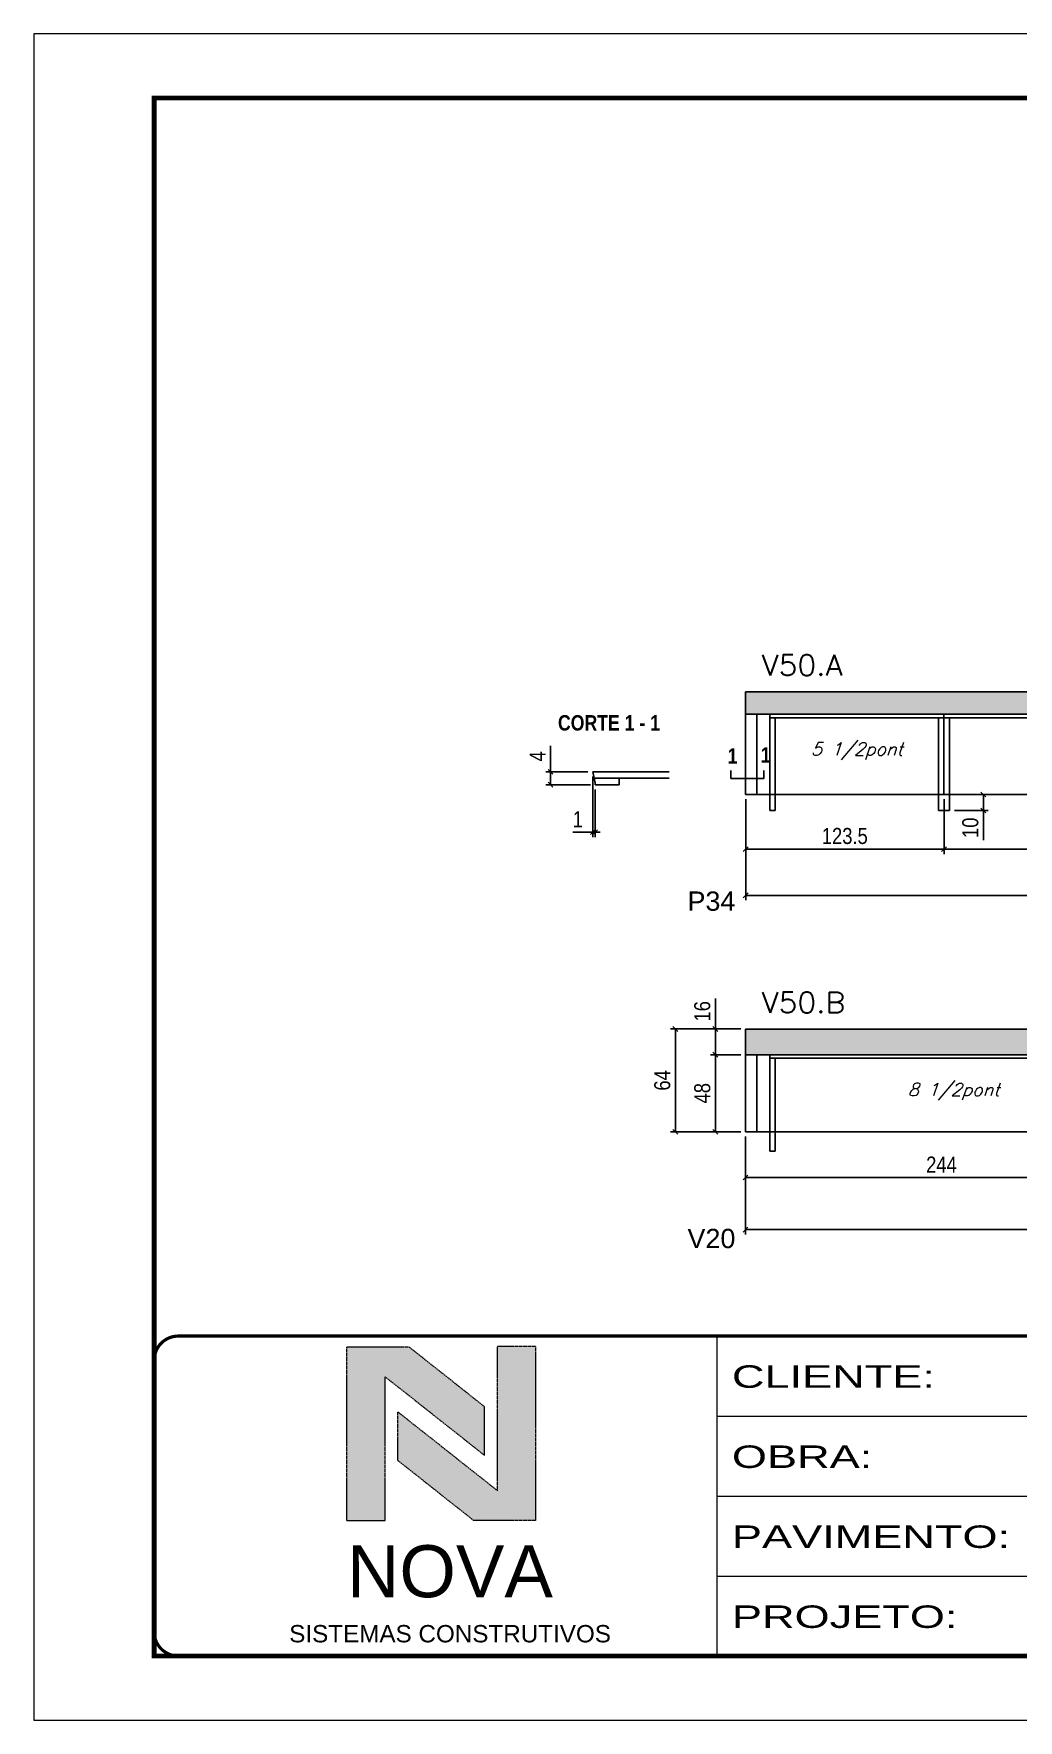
# Model space of a CAD drawing. Extents: x 0 to 6325, y 5574 to 19307.
# Drawn here: x 4755 to 5368, y 11317 to 12367 of the extents above; entities that cross this region are included whole.
import ezdxf

# ---------------------------------------------------------------- set-up
doc = ezdxf.new("R2010")
doc.units = 0
doc.linetypes.add('CONTINUO', pattern=[0])
doc.linetypes.add('DASHED', pattern=[0.75, 0.5, -0.25])
for name, color, linetype in [('1', 1, 'Continuous'), ('5', 5, 'Continuous'), ('COTA', 241, 'Continuous'), ('detalhes', 4, 'Continuous'), ('NOMENCLATURA', 7, 'Continuous'), ('Painéis', 200, 'Continuous'), ('SARR_2.2x7', 40, 'Continuous'), ('SARR_3.5x7', 81, 'Continuous'), ('texto', 7, 'Continuous')]:
    doc.layers.add(name, color=color, linetype=linetype)
for name, color, linetype, lineweight in [('CARIMBO-LEGENDA', 75, 'Continuous', 15), ('Folhas', 255, 'Continuous', 9), ('SARRAFO DE PRESSAO', 251, 'DASHED', 9), ('Texto Seção', 7, 'Continuous', 15)]:
    doc.layers.add(name, color=color, linetype=linetype, lineweight=lineweight)
doc.styles.add('arial', font='arial.ttf')
doc.styles.add('COTA TECNICA', font='techl___.ttf', dxfattribs={"height": 10})
doc.styles.add('REGUA-120', font='ROMANS.shx', dxfattribs={"height": 15})
doc.styles.add('Romans', font='romans.shx')
doc.styles.get("Standard").update_dxf_attribs({"font": 'arial.ttf'})
doc.styles.add('TECNICA', font='techb___.ttf', dxfattribs={"height": 10})
doc.styles.add('Tecnologia', font='')
doc.styles.get('Tecnologia').set_extended_font_data('Forgotten Futurist')
doc.dimstyles.new('PAINEL', dxfattribs={"dimtxt": 10, "dimasz": 3, "dimexe": 3, "dimexo": 3, "dimgap": 3, "dimtad": 1, "dimdec": 1, "dimzin": 12, "dimdsep": 46, "dimtxsty": 'COTA TECNICA', "dimblk1": 'OBLIQUE', "dimblk2": 'OBLIQUE', "dimsah": 1, "dimcen": 0.9, "dimclrd": 4, "dimclre": 4, "dimclrt": 240, "dimadec": 1, "dimazin": 3, "dimtfac": 1, "dimtdec": 1, "dimtmove": 0, "dimatfit": 3, "dimfxl": 1, "dimtolj": 1, "dimtzin": 12, "dimarcsym": 0})

# ---------------------------------------------------------------- blocks, each defined once
blk = doc.blocks.new('A$C64660E27')
at = {"layer": 'COTA', "true_color": 0x1a1a1a}
h = blk.add_hatch(color=250, dxfattribs=at)
h.dxf.hatch_style = 1
h.paths.add_polyline_path([(185.4, -11.6), (142.4, -11.6), (142.4, -131.6), (168.8, -131.6), (168.8, -32.2), (237.7, -86.7), (237.7, -53)])
at = {"layer": 'COTA'}
h = blk.add_hatch(color=20, dxfattribs=at)
h.dxf.hatch_style = 1
h.paths.add_polyline_path([(273, -11.4), (246.6, -11.4), (246.6, -111.1), (177.7, -56.6), (177.7, -90.2), (230, -131.6), (273, -131.6)])
for p, q in [((142.4, -131.6), (142.4, -11.6)), ((142.4, -11.6), (185.4, -11.6)), ((185.4, -11.6), (237.7, -53)), ((273, -11.4), (246.6, -11.4)), ((246.6, -111.1), (246.6, -11.4)), ((273, -11.4), (273, -131.6)), ((168.8, -32.2), (237.7, -86.7)), ((168.8, -131.6), (168.8, -32.2)), ((246.6, -111.1), (177.7, -56.6)), ((177.7, -90.2), (177.7, -56.6)), ((237.7, -86.7), (237.7, -53)), ((230, -131.6), (177.7, -90.2)), ((142.4, -131.6), (168.8, -131.6)), ((273, -131.6), (230, -131.6))]:
    blk.add_line(p, q)
at = {"layer": 'CARIMBO-LEGENDA', "color": 7, "linetype": 'Continuous', "ltscale": 100, "style": 'arial'}
blk.add_text('NOVA', height=36, dxfattribs=at).set_placement((142.4, -184.8))
at = {"layer": 'CARIMBO-LEGENDA', "color": 7, "linetype": 'Continuous', "style": 'arial'}
blk.add_text('SISTEMAS CONSTRUTIVOS', height=12, dxfattribs=at).set_placement((102.5, -216))
blk = doc.blocks.new('9999999999')
at = {"color": 30, "linetype": 'CONTINUO'}
for p, q in [((98564.6, 34230.2), (98564.6, 34429.4)), ((98564.6, 34379.6), (99584, 34379.6)), ((98564.6, 34329.8), (99488, 34329.8)), ((98564.6, 34280), (99488, 34280))]:
    blk.add_line(p, q, dxfattribs=at)
at = {"color": 30, "linetype": 'CONTINUO', "const_width": 2}
blk.add_lwpolyline([(99584, 34230.2), (99584, 34414.4, 0.414214), (99569, 34429.4), (98229, 34429.4, 0.414214), (98214, 34414.4), (98214, 34245.2, 0.414214), (98229, 34230.2), (99584, 34230.2)], format="xyb", dxfattribs=at)
at = {"layer": 'Folhas'}
blk.add_lwpolyline([(98139, 34190.2), (99624, 34190.2), (99624, 35240.2), (98139, 35240.2)], close=True, dxfattribs=at)
at = {"layer": 'Folhas', "color": 30, "const_width": 3}
blk.add_lwpolyline([(98214, 34230.2), (99584, 34230.2), (99584, 35200.2), (98214, 35200.2)], close=True, dxfattribs=at)
at = {"xscale": 0.9, "yscale": 0.9, "zscale": 0.9}
blk.add_blockref('A$C64660E27', (98205.8, 34433.1), dxfattribs=at)
at = {"layer": 'Folhas', "color": 7, "style": 'Tecnologia', "width": 1.5}
for s, p in [('CLIENTE:', (98573.7, 34397.2)), ('OBRA:', (98573.7, 34347.3)), ('PAVIMENTO:', (98573.7, 34297.5)), ('PROJETO:', (98573.7, 34247.7))]:
    blk.add_text(s, height=14, dxfattribs=at).set_placement(p)
blk = doc.blocks.new('_Oblique')
at = {"layer": '1', "color": 0, "lineweight": -2}
blk.add_line((-0.5, -0.5), (0.5, 0.5), dxfattribs=at)
blk = doc.blocks.new('*D3111')
at = {"layer": 'COTA', "color": 4, "lineweight": -2, "transparency": 16777216}
for p, q in [((5198.2, 11680.5), (5198.2, 11619.6)), ((5831.7, 11680.5), (5831.7, 11619.6)), ((5198.2, 11622.6), (5831.7, 11622.6))]:
    blk.add_line(p, q, dxfattribs=at)
at = {"layer": 'Defpoints', "color": 0, "transparency": 16777216}
for p in [(5198.2, 11683.5), (5831.7, 11683.5), (5831.7, 11622.6)]:
    blk.add_point(p, dxfattribs=at)
at = {"layer": 'COTA', "color": 4, "lineweight": -2, "transparency": 16777216, "xscale": 3, "yscale": 3, "zscale": 3, "rotation": 180}
blk.add_blockref('_Oblique', (5198.2, 11622.6), dxfattribs=at)
at = {"layer": 'COTA', "color": 4, "lineweight": -2, "transparency": 16777216, "xscale": 3, "yscale": 3, "zscale": 3}
blk.add_blockref('_Oblique', (5831.7, 11622.6), dxfattribs=at)
at = {"layer": 'COTA', "color": 240, "transparency": 16777216, "insert": (5515, 11630.8), "char_height": 10, "attachment_point": 5, "style": 'COTA TECNICA'}
blk.add_mtext('\\A1;633.5', dxfattribs=at)
blk = doc.blocks.new('*D3112')
at = {"layer": 'COTA', "color": 4, "lineweight": -2, "transparency": 16777216}
for p, q in [((5198.3, 11890.5), (5198.3, 11827.7)), ((5809.8, 11890.5), (5809.8, 11827.7)), ((5809.8, 11830.7), (5198.3, 11830.7))]:
    blk.add_line(p, q, dxfattribs=at)
at = {"layer": 'Defpoints', "color": 0, "transparency": 16777216}
for p in [(5198.3, 11893.5), (5809.8, 11893.5), (5198.3, 11830.7)]:
    blk.add_point(p, dxfattribs=at)
at = {"layer": 'COTA', "color": 4, "lineweight": -2, "transparency": 16777216, "xscale": 3, "yscale": 3, "zscale": 3, "rotation": 180}
blk.add_blockref('_Oblique', (5198.3, 11830.7), dxfattribs=at)
at = {"layer": 'COTA', "color": 4, "lineweight": -2, "transparency": 16777216, "xscale": 3, "yscale": 3, "zscale": 3}
blk.add_blockref('_Oblique', (5809.8, 11830.7), dxfattribs=at)
at = {"layer": 'COTA', "color": 240, "transparency": 16777216, "insert": (5504, 11838.8), "char_height": 10, "attachment_point": 5, "style": 'COTA TECNICA'}
blk.add_mtext('\\A1;611.5', dxfattribs=at)
blk = doc.blocks.new('*D4285')
at = {"layer": 'COTA', "color": 4, "lineweight": -2, "transparency": 16777216}
for p, q in [((5198.2, 11680.5), (5198.2, 11652)), ((5442.2, 11680.5), (5442.2, 11652)), ((5198.2, 11655), (5442.2, 11655))]:
    blk.add_line(p, q, dxfattribs=at)
at = {"layer": 'Defpoints', "color": 0, "transparency": 16777216}
for p in [(5198.2, 11683.5), (5442.2, 11683.5), (5442.2, 11655)]:
    blk.add_point(p, dxfattribs=at)
at = {"layer": 'COTA', "color": 4, "lineweight": -2, "transparency": 16777216, "xscale": 3, "yscale": 3, "zscale": 3, "rotation": 180}
blk.add_blockref('_Oblique', (5198.2, 11655), dxfattribs=at)
at = {"layer": 'COTA', "color": 4, "lineweight": -2, "transparency": 16777216, "xscale": 3, "yscale": 3, "zscale": 3}
blk.add_blockref('_Oblique', (5442.2, 11655), dxfattribs=at)
at = {"layer": 'COTA', "color": 240, "transparency": 16777216, "insert": (5320.2, 11663.1), "char_height": 10, "attachment_point": 5, "style": 'COTA TECNICA'}
blk.add_mtext('\\A1;244', dxfattribs=at)
blk = doc.blocks.new('*D3115')
at = {"layer": 'COTA', "color": 4, "lineweight": -2, "transparency": 16777216}
for p, q in [((5195.2, 11731.5), (5176.4, 11731.5)), ((5179.4, 11731.5), (5179.4, 11683.5)), ((5195.2, 11683.5), (5176.4, 11683.5))]:
    blk.add_line(p, q, dxfattribs=at)
at = {"layer": 'Defpoints', "color": 0, "transparency": 16777216}
for p in [(5198.2, 11731.5), (5179.4, 11683.5), (5198.2, 11683.5)]:
    blk.add_point(p, dxfattribs=at)
at = {"layer": 'COTA', "color": 4, "lineweight": -2, "transparency": 16777216, "xscale": 3, "yscale": 3, "zscale": 3}
for p, rotation in [((5179.4, 11731.5), 90), ((5179.4, 11683.5), 270)]:
    blk.add_blockref('_Oblique', p, dxfattribs=dict(at, rotation=rotation))
at = {"layer": 'COTA', "color": 240, "transparency": 16777216, "insert": (5171.3, 11707.5), "char_height": 10, "attachment_point": 5, "rotation": 90, "style": 'COTA TECNICA'}
blk.add_mtext('\\A1;48', dxfattribs=at)
blk = doc.blocks.new('*D3095')
at = {"layer": 'COTA', "color": 4, "lineweight": -2, "transparency": 16777216}
for p, q in [((5179.4, 11747.5), (5179.4, 11766.5)), ((5195.2, 11747.5), (5176.4, 11747.5)), ((5179.4, 11731.5), (5179.4, 11747.5)), ((5195.2, 11731.5), (5176.4, 11731.5))]:
    blk.add_line(p, q, dxfattribs=at)
at = {"layer": 'Defpoints', "color": 0, "transparency": 16777216}
for p in [(5179.4, 11747.5), (5198.2, 11747.5), (5198.2, 11731.5)]:
    blk.add_point(p, dxfattribs=at)
at = {"layer": 'COTA', "color": 4, "lineweight": -2, "transparency": 16777216, "xscale": 3, "yscale": 3, "zscale": 3}
for p, rotation in [((5179.4, 11747.5), 90), ((5179.4, 11731.5), 270)]:
    blk.add_blockref('_Oblique', p, dxfattribs=dict(at, rotation=rotation))
at = {"layer": 'COTA', "color": 240, "transparency": 16777216, "insert": (5171.3, 11758.5), "char_height": 10, "attachment_point": 5, "rotation": 90, "style": 'COTA TECNICA'}
blk.add_mtext('\\A1;16', dxfattribs=at)
blk = doc.blocks.new('*D3096')
at = {"layer": 'COTA', "color": 4, "lineweight": -2, "transparency": 16777216}
for p, q in [((5195.2, 11747.5), (5151.5, 11747.5)), ((5154.5, 11747.5), (5154.5, 11683.5)), ((5195.2, 11683.5), (5151.5, 11683.5))]:
    blk.add_line(p, q, dxfattribs=at)
at = {"layer": 'Defpoints', "color": 0, "transparency": 16777216}
for p in [(5198.2, 11747.5), (5154.5, 11683.5), (5198.2, 11683.5)]:
    blk.add_point(p, dxfattribs=at)
at = {"layer": 'COTA', "color": 4, "lineweight": -2, "transparency": 16777216, "xscale": 3, "yscale": 3, "zscale": 3}
for p, rotation in [((5154.5, 11747.5), 90), ((5154.5, 11683.5), 270)]:
    blk.add_blockref('_Oblique', p, dxfattribs=dict(at, rotation=rotation))
at = {"layer": 'COTA', "color": 240, "transparency": 16777216, "insert": (5146.4, 11715.5), "char_height": 10, "attachment_point": 5, "rotation": 90, "style": 'COTA TECNICA'}
blk.add_mtext('\\A1;64', dxfattribs=at)
blk = doc.blocks.new('*D4281')
at = {"layer": 'COTA', "color": 4, "lineweight": -2, "transparency": 16777216}
for p, q in [((5321.8, 11890.5), (5321.8, 11856.4)), ((5565.8, 11890.5), (5565.8, 11856.4)), ((5565.8, 11859.4), (5321.8, 11859.4))]:
    blk.add_line(p, q, dxfattribs=at)
at = {"layer": 'Defpoints', "color": 0, "transparency": 16777216}
for p in [(5321.8, 11893.5), (5565.8, 11893.5), (5321.8, 11859.4)]:
    blk.add_point(p, dxfattribs=at)
at = {"layer": 'COTA', "color": 4, "lineweight": -2, "transparency": 16777216, "xscale": 3, "yscale": 3, "zscale": 3, "rotation": 180}
blk.add_blockref('_Oblique', (5321.8, 11859.4), dxfattribs=at)
at = {"layer": 'COTA', "color": 4, "lineweight": -2, "transparency": 16777216, "xscale": 3, "yscale": 3, "zscale": 3}
blk.add_blockref('_Oblique', (5565.8, 11859.4), dxfattribs=at)
at = {"layer": 'COTA', "color": 240, "transparency": 16777216, "insert": (5443.8, 11867.5), "char_height": 10, "attachment_point": 5, "style": 'COTA TECNICA'}
blk.add_mtext('\\A1;244', dxfattribs=at)
blk = doc.blocks.new('*D3100')
at = {"layer": 'COTA', "color": 4, "lineweight": -2, "transparency": 16777216}
for p, q in [((5198.3, 11890.5), (5198.3, 11856.4)), ((5321.8, 11890.5), (5321.8, 11856.4)), ((5321.8, 11859.4), (5198.3, 11859.4))]:
    blk.add_line(p, q, dxfattribs=at)
at = {"layer": 'Defpoints', "color": 0, "transparency": 16777216}
for p in [(5198.3, 11893.5), (5321.8, 11893.5), (5198.3, 11859.4)]:
    blk.add_point(p, dxfattribs=at)
at = {"layer": 'COTA', "color": 4, "lineweight": -2, "transparency": 16777216, "xscale": 3, "yscale": 3, "zscale": 3, "rotation": 180}
blk.add_blockref('_Oblique', (5198.3, 11859.4), dxfattribs=at)
at = {"layer": 'COTA', "color": 4, "lineweight": -2, "transparency": 16777216, "xscale": 3, "yscale": 3, "zscale": 3}
blk.add_blockref('_Oblique', (5321.8, 11859.4), dxfattribs=at)
at = {"layer": 'COTA', "color": 240, "transparency": 16777216, "insert": (5260, 11867.6), "char_height": 10, "attachment_point": 5, "style": 'COTA TECNICA'}
blk.add_mtext('\\A1;123.5', dxfattribs=at)
blk = doc.blocks.new('*D4282')
at = {"layer": 'COTA', "color": 4, "lineweight": -2, "transparency": 16777216}
for p, q in [((5103.1, 11904.6), (5103.1, 11867)), ((5104.6, 11896.6), (5104.6, 11867)), ((5103.1, 11870), (5090.6, 11870)), ((5104.6, 11870), (5103.1, 11870)), ((5104.6, 11870), (5107.6, 11870))]:
    blk.add_line(p, q, dxfattribs=at)
at = {"layer": 'Defpoints', "color": 0, "transparency": 16777216}
for p in [(5103.1, 11907.6), (5104.6, 11899.6), (5103.1, 11870)]:
    blk.add_point(p, dxfattribs=at)
at = {"layer": 'COTA', "color": 4, "lineweight": -2, "transparency": 16777216, "xscale": 3, "yscale": 3, "zscale": 3}
blk.add_blockref('_Oblique', (5103.1, 11870), dxfattribs=at)
at = {"layer": 'COTA', "color": 4, "lineweight": -2, "transparency": 16777216, "xscale": 3, "yscale": 3, "zscale": 3, "rotation": 180}
blk.add_blockref('_Oblique', (5104.6, 11870), dxfattribs=at)
at = {"layer": 'COTA', "color": 240, "transparency": 16777216, "insert": (5093.8, 11878.1), "char_height": 10, "attachment_point": 5, "style": 'COTA TECNICA'}
blk.add_mtext('\\A1;1', dxfattribs=at)
blk = doc.blocks.new('*D3101')
at = {"layer": 'COTA', "color": 4, "lineweight": -2, "transparency": 16777216}
for p, q in [((5076.8, 11907.6), (5076.8, 11923.8)), ((5100.1, 11907.6), (5073.8, 11907.6)), ((5076.8, 11899.6), (5076.8, 11907.6)), ((5101.6, 11899.6), (5073.8, 11899.6))]:
    blk.add_line(p, q, dxfattribs=at)
at = {"layer": 'Defpoints', "color": 0, "transparency": 16777216}
for p in [(5076.8, 11907.6), (5103.1, 11907.6), (5104.6, 11899.6)]:
    blk.add_point(p, dxfattribs=at)
at = {"layer": 'COTA', "color": 4, "lineweight": -2, "transparency": 16777216, "xscale": 3, "yscale": 3, "zscale": 3}
for p, rotation in [((5076.8, 11907.6), 90), ((5076.8, 11899.6), 270)]:
    blk.add_blockref('_Oblique', p, dxfattribs=dict(at, rotation=rotation))
at = {"layer": 'COTA', "color": 240, "transparency": 16777216, "insert": (5068.7, 11917.2), "char_height": 10, "attachment_point": 5, "rotation": 90, "style": 'COTA TECNICA'}
blk.add_mtext('\\A1;4', dxfattribs=at)
blk = doc.blocks.new('*D3102')
at = {"layer": 'COTA', "color": 4, "lineweight": -2, "transparency": 16777216}
for p, q in [((5346.3, 11893.5), (5346.3, 11883.5)), ((5328.3, 11883.5), (5349.3, 11883.5)), ((5346.3, 11883.5), (5346.3, 11865.1))]:
    blk.add_line(p, q, dxfattribs=at)
at = {"layer": 'Defpoints', "color": 0, "transparency": 16777216}
for p in [(5346.3, 11893.5), (5346.3, 11893.5), (5325.3, 11883.5)]:
    blk.add_point(p, dxfattribs=at)
at = {"layer": 'COTA', "color": 4, "lineweight": -2, "transparency": 16777216, "xscale": 3, "yscale": 3, "zscale": 3}
for p, rotation in [((5346.3, 11893.5), 90), ((5346.3, 11883.5), 270)]:
    blk.add_blockref('_Oblique', p, dxfattribs=dict(at, rotation=rotation))
at = {"layer": 'COTA', "color": 240, "transparency": 16777216, "insert": (5338.2, 11872.8), "char_height": 10, "attachment_point": 5, "rotation": 90, "style": 'COTA TECNICA'}
blk.add_mtext('\\A1;10', dxfattribs=at)

msp = doc.modelspace()

# ---------------------------------------------------------------- hatches: boundary and pattern name
at = {"layer": 'COTA'}
h = msp.add_hatch(dxfattribs=at)
h.set_pattern_fill('AR-CONC', color=256, scale=0.03)
h.set_pattern_definition([(50, (3170, 215.8933), (5.46554, -0.4781726), [0.5715, -6.2865]), (355, (3170, 215.8933), (-1.0573026, 5.7317054), [0.4572, -5.0292175]), (100.451445, (3170.4555, 215.8535), (4.4082374, 5.2535326), [0.4857003, -5.3427073]), (46.1842, (3170, 217.417), (8.1323712, -1.26127), [0.85725, -9.42975]), (96.63556, (3170.678, 217.312), (7.122124, 7.4227837), [0.7285507, -8.014068]), (351.18415, (3170, 217.417), (7.122124, 7.422784), [0.685799, -7.543792]), (21, (3170.762, 217.0363), (4.5484317, -3.067956), [0.5715, -6.2865]), (326, (3170.762, 217.0363), (1.8540609, 5.525639), [0.4572, -5.0292]), (71.451445, (3171.141, 216.7807), (6.4024926, 2.457683), [0.4857003, -5.342698]), (37.5, (3170, 215.8933), (0.0926581, 2.53665117), [0, -4.96824, 0, -5.1054, 0, -5.04825]), (7.5, (3170, 215.8933), (2.0045899, 3.00541724), [0, -2.91084, 0, -4.85394, 0, -1.92405]), (327.5, (3168.3007, 215.8933), (4.06771786, -0.17186232), [0, -1.905, 0, -5.9436, 0, -7.8867]), (317.5, (3167.5387, 215.8933), (4.4438754, 0.7627947), [0, -2.4765, 0, -3.94716, 0, -5.6007])])
h.paths.add_polyline_path([(5198.25, 11957.48), (5198.25, 11943.48), (5809.75, 11943.48), (5809.75, 11957.48)])
h = msp.add_hatch(dxfattribs=at)
h.set_pattern_fill('AR-CONC', color=256, scale=0.03)
h.set_pattern_definition([(50, (3170, -182.0325), (5.46554, -0.4781726), [0.5715, -6.2865]), (355, (3170, -182.0325), (-1.0573026, 5.7317054), [0.4572, -5.0292175]), (100.451445, (3170.4555, -182.0723), (4.4082374, 5.2535326), [0.4857003, -5.3427073]), (46.1842, (3170, -180.5085), (8.1323712, -1.26127), [0.85725, -9.42975]), (96.63556, (3170.678, -180.614), (7.122124, 7.4227837), [0.7285507, -8.014068]), (351.18415, (3170, -180.5085), (7.122124, 7.422784), [0.685799, -7.543792]), (21, (3170.762, -180.8895), (4.5484317, -3.067956), [0.5715, -6.2865]), (326, (3170.762, -180.8895), (1.8540609, 5.525639), [0.4572, -5.0292]), (71.451445, (3171.141, -181.145), (6.4024926, 2.457683), [0.4857003, -5.3426981]), (37.5, (3170, -182.0325), (0.0926581, 2.53665117), [0, -4.96824, 0, -5.1054, 0, -5.04825]), (7.5, (3170, -182.0325), (2.0045899, 3.00541724), [0, -2.91084, 0, -4.85394, 0, -1.92405]), (327.5, (3168.3007, -182.0325), (4.06771786, -0.17186232), [0, -1.905, 0, -5.9436, 0, -7.8867]), (317.5, (3167.5387, -182.0325), (4.4438754, 0.7627947), [0, -2.4765, 0, -3.94716, 0, -5.6007])])
h.paths.add_polyline_path([(5198.25, 11747.47), (5198.25, 11731.47), (5831.75, 11731.47), (5831.75, 11747.47)])

# ---------------------------------------------------------------- linework, layer by layer
for p, q in [((5809.75, 11957.48), (5198.25, 11957.48)), ((5198.25, 11957.48), (5198.25, 11943.48)), ((5831.75, 11747.47), (5198.25, 11747.47)), ((5198.25, 11747.47), (5198.25, 11731.47))]:
    msp.add_line(p, q, dxfattribs=at)
at = {"layer": 'NOMENCLATURA', "linetype": 'Continuous'}
msp.add_lwpolyline([(5209.65, 11908.48), (5209.65, 11903.5), (5189.15, 11903.5), (5189.15, 11908.48)], dxfattribs=at)
at = {"layer": 'Painéis', "linetype": 'ByBlock'}
for p, q in [((5809.75, 11943.48), (5198.25, 11943.48)), ((5198.25, 11943.48), (5198.25, 11893.48)), ((5321.75, 11893.48), (5321.75, 11943.48)), ((5150.58, 11907.6), (5103.14, 11907.6)), ((5104.02, 11903.63), (5103.14, 11907.6)), ((5150.58, 11903.6), (5104.02, 11903.63)), ((5198.25, 11893.48), (5809.75, 11893.48)), ((5831.75, 11731.47), (5198.25, 11731.47)), ((5198.25, 11731.47), (5198.25, 11683.47)), ((5198.25, 11683.47), (5831.75, 11683.47))]:
    msp.add_line(p, q, dxfattribs=at)
at = {"layer": 'SARR_2.2x7', "linetype": 'Continuous'}
for p, q in [((5205.25, 11943.48), (5205.25, 11893.48)), ((5321.75, 11941.28), (5213.25, 11941.28)), ((5321.75, 11941.28), (5565.75, 11941.28)), ((5119.44, 11899.6), (5104.64, 11899.6)), ((5119.44, 11903.6), (5119.44, 11899.6)), ((5205.25, 11683.47), (5205.25, 11731.47)), ((5442.25, 11729.27), (5213.25, 11729.27))]:
    msp.add_line(p, q, dxfattribs=at)
msp.add_arc((5040.14, 11891.6), 65, 7.06971, 10.65987, dxfattribs=at)
at = {"layer": 'SARR_3.5x7'}
for p, q in [((5213.25, 11943.48), (5213.25, 11883.48)), ((5216.75, 11941.28), (5216.75, 11883.48)), ((5318.25, 11941.28), (5318.25, 11883.48)), ((5325.25, 11941.28), (5325.25, 11883.48)), ((5213.25, 11883.48), (5216.75, 11883.48)), ((5318.25, 11883.48), (5325.25, 11883.48)), ((5213.25, 11731.47), (5213.25, 11671.47)), ((5216.75, 11729.27), (5216.75, 11671.47)), ((5216.75, 11671.47), (5213.25, 11671.47))]:
    msp.add_line(p, q, dxfattribs=at)

# ---------------------------------------------------------------- block references
at = {"layer": 'SARRAFO DE PRESSAO', "color": 6, "linetype": 'ByBlock'}
msp.add_blockref('9999999999', (-93383.98, -22873.08), dxfattribs=at)

# ---------------------------------------------------------------- texts
at = {"layer": '5', "linetype": 'Continuous'}
for s, p in [('P34', (5162.06, 11821.1)), ('V20', (5162.06, 11611.08))]:
    msp.add_text(s, height=12, rotation=0.00004, dxfattribs=at).set_placement(p)
at = {"layer": 'detalhes', "style": 'TECNICA'}
for s, p in [('CORTE 1 - 1', (5081.41, 11933.31)), ('1', (5187.06, 11912.63)), ('1', (5207.65, 11913.28))]:
    msp.add_text(s, height=9.6, dxfattribs=at).set_placement(p)
at = {"layer": 'texto', "color": 2, "char_height": 8, "attachment_point": 5, "style": 'Romans'}
for s, insert in [('{\\Q19;\\C256;5 1/2pont}', (5267.5, 11920.48)), ('{\\Q19;\\C256;8 1/2pont}', (5327.75, 11708.47))]:
    msp.add_mtext(s, dxfattribs=dict(at, insert=insert))
at = {"layer": 'Texto Seção', "style": 'REGUA-120', "width": 1.05}
for s, p in [('V50.A', (5208.25, 11967.48)), ('V50.B', (5208.25, 11757.47))]:
    msp.add_text(s, height=13, dxfattribs=at).set_placement(p)

# ---------------------------------------------------------------- dimensions: what is measured, and where the dimension line sits
at = {"layer": 'COTA'}
for base, angle, override, picture, middle in [((5076.75, 11907.6), 90, {"dimlfac": 0.5}, '*D3101', (5068.68, 11917.22)), ((5103.14, 11870.01), 180, {"dimdec": 0, "dimlfac": 0.5}, '*D4282', (5093.85, 11878.07))]:
    dim = msp.add_linear_dim(base=base, p1=(5104.64, 11899.6), p2=(5103.14, 11907.6), angle=angle, dimstyle='PAINEL', override=override, dxfattribs=at)
    dim.commit()
    dim.dimension.update_dxf_attribs({"geometry": picture, "text_midpoint": middle})
for base, p1, p2, angle, picture, middle in [((5198.25, 11830.66), (5809.75, 11893.48), (5198.25, 11893.48), 180, '*D3112', (5504, 11838.77)), ((5198.25, 11859.39), (5321.75, 11893.48), (5198.25, 11893.48), 180, '*D3100', (5260, 11867.61)), ((5321.75, 11859.39), (5565.75, 11893.48), (5321.75, 11893.48), 180, '*D4281', (5443.75, 11867.46)), ((5179.36, 11747.47), (5198.25, 11731.47), (5198.25, 11747.47), 90, '*D3095', (5171.26, 11758.47)), ((5154.54, 11683.47), (5198.25, 11747.47), (5198.25, 11683.47), 90, '*D3096', (5146.43, 11715.47)), ((5179.36, 11683.47), (5198.25, 11731.47), (5198.25, 11683.47), 90, '*D3115', (5171.27, 11707.47)), ((5831.75, 11622.58), (5198.25, 11683.47), (5831.75, 11683.47), 180, '*D3111', (5515, 11630.8)), ((5442.25, 11655.01), (5198.25, 11683.47), (5442.25, 11683.47), 180, '*D4285', (5320.25, 11663.08))]:
    dim = msp.add_linear_dim(base=base, p1=p1, p2=p2, angle=angle, dimstyle='PAINEL', dxfattribs=at)
    dim.commit()
    dim.dimension.update_dxf_attribs({"geometry": picture, "text_midpoint": middle})
dim = msp.add_linear_dim(base=(5346.29, 11893.48), p1=(5325.25, 11883.48), p2=(5346.29, 11893.48), angle=90, dimstyle='PAINEL', dxfattribs=at)
dim.commit()
dim.dimension.update_dxf_attribs({"geometry": '*D3102', "text_midpoint": (5346.29, 11872.77), "dimtype": 160})

doc.saveas('drawing.dxf')
